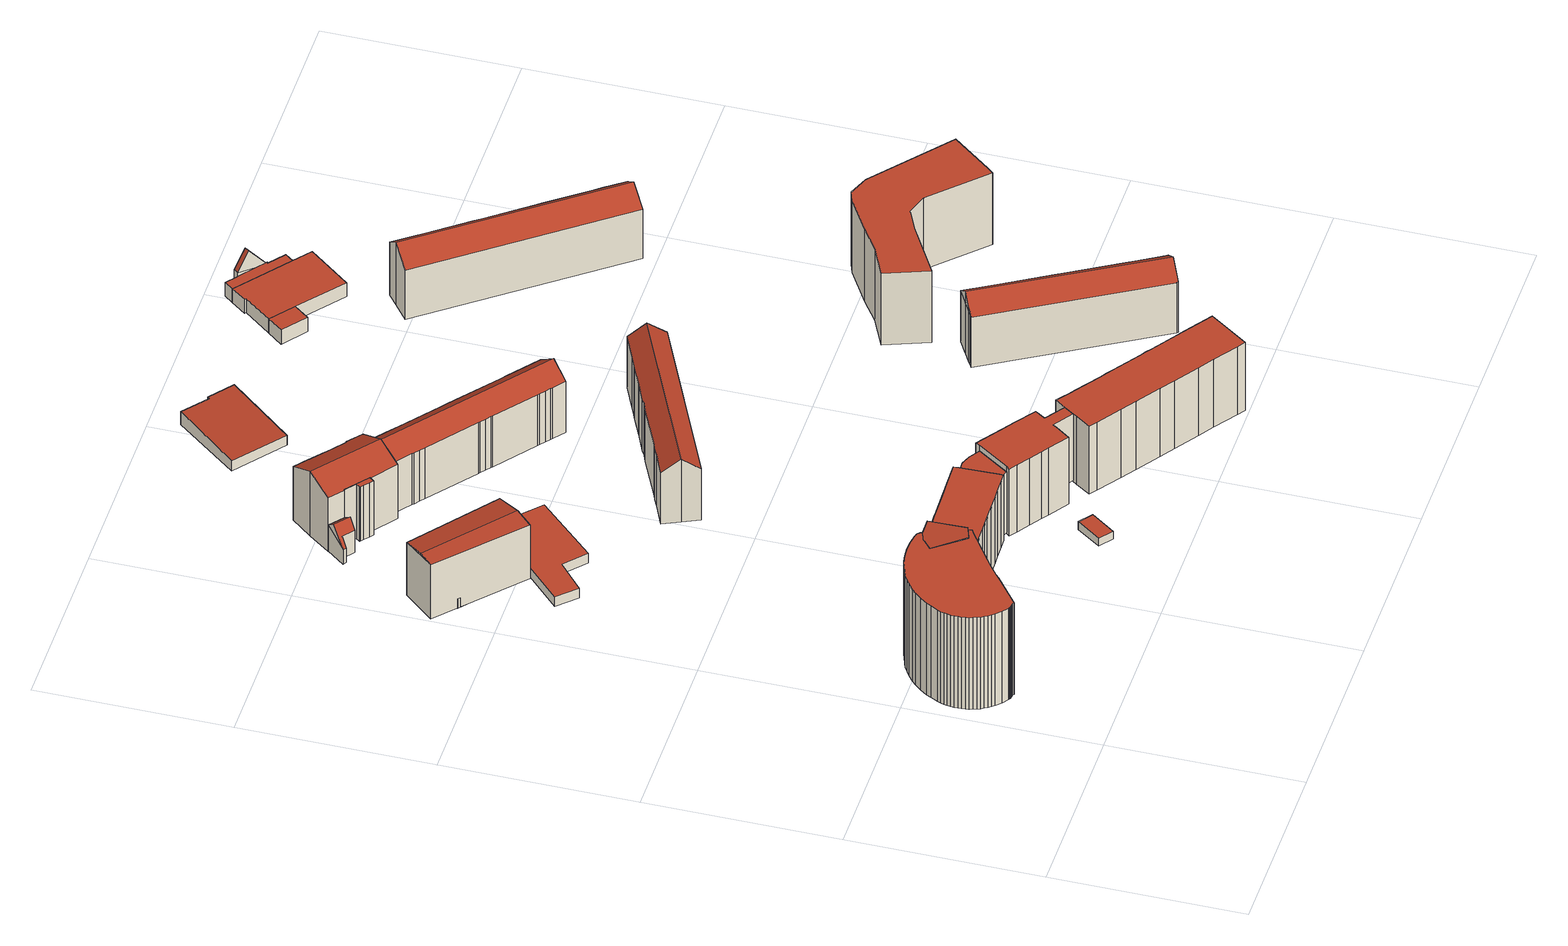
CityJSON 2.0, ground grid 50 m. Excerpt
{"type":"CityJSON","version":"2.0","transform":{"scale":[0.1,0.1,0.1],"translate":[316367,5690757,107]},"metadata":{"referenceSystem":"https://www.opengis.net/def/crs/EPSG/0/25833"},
"CityObjects":{
"building1":{"type":"Building","attributes":{"Dachtyp_tdc":"tdcPolyFlatRoof","Gemeindeschluessel":14713000,"Dachneigung":0,"QualitaetDacherkennung":52,"Geometrietyp2DReferenz":"3000","function":"31001_9998","roofType":"1000","measuredHeight":28.48},"geometry":[{"type":"MultiSurface","lod":"2","boundaries":[[[0,1,2,3]],[[1,4,5,2]],[[4,6,7,5]],[[6,8,9,7]],[[8,10,11,9]],[[10,12,13,11]],[[12,14,15,13]],[[14,16,17,15]],[[16,18,19,17]],[[18,20,21,19]],[[20,22,23,21]],[[22,24,25,23]],[[24,26,27,25]],[[26,28,29,27]],[[28,30,31,29]],[[30,32,33,31]],[[32,34,35,33]],[[34,36,37,35]],[[36,38,39,37]],[[38,40,41,39]],[[40,42,43,41]],[[42,44,45,43]],[[44,46,47,45]],[[46,48,49,47]],[[48,50,51,49]],[[50,52,53,51]],[[52,54,55,53]],[[54,56,57,55]],[[56,58,59,57]],[[58,60,61,59]],[[60,62,63,61]],[[62,64,65,63]],[[64,66,67,65]],[[66,68,69,67]],[[68,70,71,69]],[[70,72,73,71]],[[72,74,75,73]],[[74,76,77,75]],[[76,78,79,77]],[[78,80,81,79]],[[80,82,83,81]],[[82,84,85,83]],[[84,86,87,85]],[[86,88,89,87]],[[88,90,91,89]],[[90,92,93,91]],[[92,94,95,93]],[[94,96,97,95]],[[96,98,99,97]],[[98,100,101,99]],[[100,102,103,101]],[[102,104,105,103]],[[104,106,107,105]],[[106,108,109,107]],[[108,110,111,109]],[[110,112,113,111]],[[112,114,115,113]],[[114,116,117,115]],[[116,118,119,117]],[[118,120,121,119]],[[120,122,123,121]],[[122,124,125,123]],[[124,126,127,125]],[[126,128,129,127]],[[128,130,131,129]],[[130,132,133,131]],[[132,134,135,133]],[[134,136,137,135]],[[136,138,139,137]],[[138,140,141,139]],[[140,142,143,141]],[[142,144,145,143]],[[144,0,3,145]],[[144,142,140,138,136,134,132,130,128,126,124,122,120,118,116,114,112,110,108,106,104,102,100,98,96,94,92,90,88,86,84,82,80,78,76,74,72,70,68,66,64,62,60,58,56,54,52,50,48,46,44,42,40,38,36,34,32,30,28,26,24,22,20,18,16,14,12,10,8,6,4,1,0]],[[3,2,5,7,9,11,13,15,17,19,21,23,25,27,29,31,33,35,37,39,41,43,45,47,49,51,53,55,57,59,61,63,65,67,69,71,73,75,77,79,81,83,85,87,89,91,93,95,97,99,101,103,105,107,109,111,113,115,117,119,121,123,125,127,129,131,133,135,137,139,141,143,145]]],"semantics":{"surfaces":[{"type":"WallSurface"},{"type":"RoofSurface"},{"type":"GroundSurface"}],"values":[0,0,0,0,0,0,0,0,0,0,0,0,0,0,0,0,0,0,0,0,0,0,0,0,0,0,0,0,0,0,0,0,0,0,0,0,0,0,0,0,0,0,0,0,0,0,0,0,0,0,0,0,0,0,0,0,0,0,0,0,0,0,0,0,0,0,0,0,0,0,0,0,0,1,2]}}]},
"building2":{"type":"Building","attributes":{"Dachtyp_tdc":"tdcPolyFlatRoof","Gemeindeschluessel":14713000,"Dachneigung":3.45,"QualitaetDacherkennung":33,"Geometrietyp2DReferenz":"3000","function":"31001_9998","roofType":"2100","measuredHeight":28.88},"geometry":[{"type":"MultiSurface","lod":"2","boundaries":[[[146,147,148,149]],[[147,150,151,148]],[[150,152,153,151]],[[152,154,155,153]],[[154,156,157,155]],[[156,158,159,157]],[[158,146,149,159]],[[158,156,154,152,150,147,146]],[[149,148,151,153,155,157,159]]],"semantics":{"surfaces":[{"type":"WallSurface"},{"type":"RoofSurface"},{"type":"GroundSurface"}],"values":[0,0,0,0,0,0,0,1,2]}}]},
"building3":{"type":"Building","attributes":{"Dachtyp_tdc":"tdcGableRoof","Gemeindeschluessel":14713000,"Dachneigung":10.09,"QualitaetDacherkennung":54,"Geometrietyp2DReferenz":"3000","function":"31001_9998","roofType":"3100","measuredHeight":17.57},"geometry":[{"type":"MultiSurface","lod":"2","boundaries":[[[160,161,162,163]],[[161,164,165,162]],[[164,166,167,165]],[[166,160,163,167]],[[164,161,168]],[[160,166,169]],[[161,160,169,168]],[[166,164,168,169]],[[163,162,165,167]]],"semantics":{"surfaces":[{"type":"WallSurface"},{"type":"RoofSurface"},{"type":"GroundSurface"}],"values":[0,0,0,0,0,0,1,1,2]}}]},
"building4":{"type":"Building","attributes":{"Dachtyp_tdc":"tdcPolyFlatRoof","Gemeindeschluessel":14713000,"Dachneigung":0,"QualitaetDacherkennung":90,"Geometrietyp2DReferenz":"3000","function":"31001_9998","roofType":"1000","measuredHeight":20.51},"geometry":[{"type":"MultiSurface","lod":"2","boundaries":[[[170,171,172,173]],[[171,174,175,172]],[[174,176,177,175]],[[176,178,179,177]],[[178,180,181,179]],[[180,182,183,181]],[[182,184,185,183]],[[184,186,11,185]],[[186,187,9,11]],[[187,188,189,9]],[[188,190,191,189]],[[190,192,193,191]],[[192,194,195,193]],[[194,196,197,195]],[[196,198,199,197]],[[198,200,201,199]],[[200,202,203,201]],[[202,204,205,203]],[[204,206,207,205]],[[206,208,209,207]],[[208,210,211,209]],[[210,212,213,211]],[[212,214,215,213]],[[214,170,173,215]],[[214,212,210,208,206,204,202,200,198,196,194,192,190,188,187,186,184,182,180,178,176,174,171,170]],[[173,172,175,177,179,181,183,185,11,9,189,191,193,195,197,199,201,203,205,207,209,211,213,215]]],"semantics":{"surfaces":[{"type":"WallSurface"},{"type":"RoofSurface"},{"type":"GroundSurface"}],"values":[0,0,0,0,0,0,0,0,0,0,0,0,0,0,0,0,0,0,0,0,0,0,0,0,1,2]}}]},
"building5":{"type":"Building","attributes":{"Gemeindeschluessel":14713000,"Dachorientierung":0,"MittlereTraufHoehe":110.35,"ObjektHoehe":3,"BodenHoehe":107.35,"Geometrietyp2DReferenz":"3000","BezugspunktDach":"2000","AbsoluteHoehe":110.35,"Dachflaeche":654.95,"function":"31001_9998","measuredHeight":3,"storeysAboveGround":1},"geometry":[{"type":"MultiSurface","lod":"2","boundaries":[[[216,217,218,219,220,221,222,223,224,225,226,227]],[[226,225,228,229]],[[225,224,230,228]],[[224,223,231,230]],[[223,222,232,231]],[[222,221,233,232]],[[221,220,234,233]],[[220,219,235,234]],[[219,218,236,235]],[[218,217,237,236]],[[217,216,238,237]],[[216,227,239,238]],[[227,226,229,239]],[[239,229,228,230,231,232,233,234,235,236,237,238]]],"semantics":{"surfaces":[{"type":"RoofSurface"},{"type":"WallSurface"},{"type":"GroundSurface"}],"values":[0,1,1,1,1,1,1,1,1,1,1,1,1,2]}}]},
"building6":{"type":"Building","attributes":{"Dachtyp_tdc":"tdcFreeFormRoof","Gemeindeschluessel":14713000,"Dachneigung":56.85,"QualitaetDacherkennung":14,"Geometrietyp2DReferenz":"3000","function":"31001_9998","roofType":"5000","measuredHeight":9.92},"geometry":[{"type":"MultiSurface","lod":"2","boundaries":[[[240,241,242,243]],[[241,244,245,242]],[[244,246,247,245]],[[246,248,249,247]],[[248,250,251,249]],[[250,240,243,251]],[[252,244,241,253]],[[246,252,253,240,250,248]],[[241,240,253]],[[246,244,252]],[[243,242,245,247,249,251]]],"semantics":{"surfaces":[{"type":"WallSurface"},{"type":"RoofSurface"},{"type":"GroundSurface"}],"values":[0,0,0,0,0,0,1,1,0,0,2]}}]},
"building7":{"type":"Building","attributes":{"Dachtyp_tdc":"tdcPolyFlatRoof","Gemeindeschluessel":14713000,"Dachneigung":0,"QualitaetDacherkennung":72,"Geometrietyp2DReferenz":"3000","function":"31001_9998","roofType":"1000","measuredHeight":2.41},"geometry":[{"type":"MultiSurface","lod":"2","boundaries":[[[254,255,256,257]],[[255,258,259,256]],[[258,260,261,259]],[[260,254,257,261]],[[260,258,255,254]],[[257,256,259,261]]],"semantics":{"surfaces":[{"type":"WallSurface"},{"type":"RoofSurface"},{"type":"GroundSurface"}],"values":[0,0,0,0,1,2]}}]},
"building8":{"type":"Building","attributes":{"Dachtyp_tdc":"tdcPolyFlatRoof","Gemeindeschluessel":14713000,"Dachneigung":0,"QualitaetDacherkennung":70,"Geometrietyp2DReferenz":"3000","function":"31001_9998","roofType":"1000","measuredHeight":18.83},"geometry":[{"type":"MultiSurface","lod":"2","boundaries":[[[262,263,211,264]],[[263,265,209,211]],[[265,266,267,209]],[[266,268,269,267]],[[268,270,271,269]],[[270,262,264,271]],[[270,268,266,265,263,262]],[[264,211,209,267,269,271]]],"semantics":{"surfaces":[{"type":"WallSurface"},{"type":"RoofSurface"},{"type":"GroundSurface"}],"values":[0,0,0,0,0,0,1,2]}}]},
"building9":{"type":"Building","attributes":{"Gemeindeschluessel":14713000,"Geometrietyp2DReferenz":"3000","function":"31001_9998","roofType":"9999"},"children":["building9-1","building9-2"]},
"building9-1":{"type":"BuildingPart","attributes":{"Dachtyp_tdc":"tdcPolyFlatRoof","Dachneigung":0,"QualitaetDacherkennung":42,"Geometrietyp2DReferenz":"3000","roofType":"1000","measuredHeight":16.88},"parents":["building9"],"geometry":[{"type":"MultiSurface","lod":"2","boundaries":[[[272,273,274,275,276]],[[273,277,278,274]],[[277,279,280,278]],[[279,281,282,280]],[[281,283,284,282]],[[283,285,286,284]],[[285,287,288,289,286]],[[290,291,287,285,283,281,279,277,273,272]],[[275,274,278,280,282,284,286,289,292,293]],[[294,288,287,291]],[[294,292,289,288]],[[295,294,291,290]],[[295,293,292,294]],[[276,295,290,272]],[[276,275,293,295]]],"semantics":{"surfaces":[{"type":"WallSurface"},{"type":"RoofSurface"},{"type":"GroundSurface"},{"type":"ClosureSurface"}],"values":[0,0,0,0,0,0,0,1,2,0,3,0,3,0,3]}}]},
"building9-2":{"type":"BuildingPart","attributes":{"Dachtyp_tdc":"tdcGableRoof","Dachneigung":24.91,"QualitaetDacherkennung":75,"Geometrietyp2DReferenz":"3000","roofType":"3100","measuredHeight":19.99},"parents":["building9"],"geometry":[{"type":"MultiSurface","lod":"2","boundaries":[[[288,296,297,289]],[[296,298,299,297]],[[298,300,301,299]],[[300,302,303,301]],[[302,304,305,303]],[[304,306,307,305]],[[306,308,309,307]],[[308,310,311,309]],[[310,312,313,311]],[[312,314,315,313]],[[314,316,317,315]],[[316,318,319,317]],[[318,320,321,319]],[[320,322,323,321]],[[322,324,325,323]],[[324,326,327,325]],[[326,328,329,327]],[[328,276,275,329]],[[324,322,320,318,316,314,312,310,308,306,304,302,300,298]],[[298,296,288,294,295,276,328,326,324]],[[275,293,292,289,297,299,301,303,305,307,309,311,313,315,317,319,321,323,325,327,329]],[[293,275,276,295]],[[294,292,293,295]],[[288,289,292,294]]],"semantics":{"surfaces":[{"type":"WallSurface"},{"type":"RoofSurface"},{"type":"GroundSurface"},{"type":"ClosureSurface"}],"values":[0,0,0,0,0,0,0,0,0,0,0,0,0,0,0,0,0,0,1,1,2,3,3,3]}}]},
"building10":{"type":"Building","attributes":{"Dachtyp_tdc":"tdcPolyFlatRoof","Gemeindeschluessel":14713000,"Dachneigung":0,"QualitaetDacherkennung":85,"Geometrietyp2DReferenz":"3000","function":"31001_9998","roofType":"1000","measuredHeight":20.74},"geometry":[{"type":"MultiSurface","lod":"2","boundaries":[[[330,331,332,333]],[[331,334,335,332]],[[334,336,337,335]],[[336,338,339,337]],[[338,340,341,339]],[[340,342,343,341]],[[342,344,345,343]],[[344,346,347,345]],[[346,348,349,347]],[[348,350,351,349]],[[350,352,353,351]],[[352,354,355,353]],[[354,356,357,355]],[[356,358,359,357]],[[358,360,361,359]],[[360,362,363,361]],[[362,364,365,363]],[[364,330,333,365]],[[364,362,360,358,356,354,352,350,348,346,344,342,340,338,336,334,331,330]],[[333,332,335,337,339,341,343,345,347,349,351,353,355,357,359,361,363,365]]],"semantics":{"surfaces":[{"type":"WallSurface"},{"type":"RoofSurface"},{"type":"GroundSurface"}],"values":[0,0,0,0,0,0,0,0,0,0,0,0,0,0,0,0,0,0,1,2]}}]},
"building11":{"type":"Building","attributes":{"Dachtyp_tdc":"tdcFreeFormRoof","Gemeindeschluessel":14713000,"Dachneigung":36.95,"QualitaetDacherkennung":72,"Geometrietyp2DReferenz":"3000","function":"31001_9998","roofType":"5000","measuredHeight":19.54},"geometry":[{"type":"MultiSurface","lod":"2","boundaries":[[[366,367,368]],[[369,370,371,372]],[[373,370,369]],[[374,375,376,377,378,379,380,381,382,383,384,385,386,387,388,389,390,391,392,393,394,395,396,397,398,399,400,401,402]],[[403,404,375,374]],[[404,405,376,375]],[[405,406,377,376]],[[406,407,378,377]],[[407,408,379,378]],[[408,409,380,379]],[[409,410,381,380]],[[410,411,382,381]],[[411,412,383,382]],[[412,413,384,383]],[[413,414,385,384]],[[414,366,386,385]],[[366,368,387,386]],[[368,415,388,387]],[[415,416,389,388]],[[416,417,390,389]],[[417,418,391,390]],[[418,419,392,391]],[[419,420,393,392]],[[420,421,394,393]],[[421,422,395,394]],[[422,423,396,395]],[[423,373,397,396]],[[373,369,398,397]],[[369,372,399,398]],[[372,424,400,399]],[[424,425,401,400]],[[425,426,402,401]],[[426,403,374,402]],[[370,373,423,422,421,420,419,418,417,416,415,368,367,427,371]],[[367,366,414,413,412,411,410,409,408,407,406,405,404,403,426,425,424,427]],[[372,371,427,424]]],"semantics":{"surfaces":[{"type":"WallSurface"},{"type":"GroundSurface"},{"type":"RoofSurface"}],"values":[0,0,0,1,0,0,0,0,0,0,0,0,0,0,0,0,0,0,0,0,0,0,0,0,0,0,0,0,0,0,0,0,0,2,2,0]}}]},
"building12":{"type":"Building","attributes":{"Dachtyp_tdc":"tdcGableRoof","Gemeindeschluessel":14713000,"Dachneigung":36.88,"QualitaetDacherkennung":83,"Geometrietyp2DReferenz":"3000","function":"31001_9998","roofType":"3100","measuredHeight":19.54},"geometry":[{"type":"MultiSurface","lod":"2","boundaries":[[[428,429,430,431]],[[429,432,433,430]],[[432,434,435,433]],[[434,436,437,435]],[[436,438,439,437]],[[438,440,441,439]],[[440,442,443,441]],[[442,444,445,443]],[[444,446,447,445]],[[446,448,449,447]],[[448,450,451,449]],[[450,452,453,451]],[[452,454,455,453]],[[454,456,457,455]],[[456,458,459,457]],[[458,460,461,459]],[[460,428,431,461]],[[456,454,452,450,448,446,444,442,440,438,436,434,432,429,428]],[[428,460,458,456]],[[431,430,433,435,437,439,441,443,445,447,449,451,453,455,457,459,461]]],"semantics":{"surfaces":[{"type":"WallSurface"},{"type":"RoofSurface"},{"type":"GroundSurface"}],"values":[0,0,0,0,0,0,0,0,0,0,0,0,0,0,0,0,0,1,1,2]}}]},
"building13":{"type":"Building","attributes":{"Dachtyp_tdc":"tdcPolyFlatRoof","Gemeindeschluessel":14713000,"Dachneigung":0,"QualitaetDacherkennung":88,"Geometrietyp2DReferenz":"3000","function":"31001_9998","roofType":"1000","measuredHeight":21.07},"geometry":[{"type":"MultiSurface","lod":"2","boundaries":[[[462,463,464,465]],[[463,331,466,464]],[[331,330,467,466]],[[330,468,469,467]],[[468,470,471,469]],[[470,472,473,471]],[[472,474,475,473]],[[474,476,477,475]],[[476,478,479,477]],[[478,480,481,479]],[[480,482,483,481]],[[482,484,485,483]],[[484,486,487,485]],[[486,488,489,487]],[[488,490,491,489]],[[490,492,493,491]],[[492,494,495,493]],[[494,496,497,495]],[[496,498,499,497]],[[498,500,501,499]],[[500,502,503,501]],[[502,504,505,503]],[[504,506,507,505]],[[506,508,509,507]],[[508,510,511,509]],[[510,512,513,511]],[[512,514,515,513]],[[514,516,517,515]],[[516,462,465,517]],[[516,514,512,510,508,506,504,502,500,498,496,494,492,490,488,486,484,482,480,478,476,474,472,470,468,330,331,463,462]],[[465,464,466,467,469,471,473,475,477,479,481,483,485,487,489,491,493,495,497,499,501,503,505,507,509,511,513,515,517]]],"semantics":{"surfaces":[{"type":"WallSurface"},{"type":"RoofSurface"},{"type":"GroundSurface"}],"values":[0,0,0,0,0,0,0,0,0,0,0,0,0,0,0,0,0,0,0,0,0,0,0,0,0,0,0,0,0,1,2]}}]},
"building14":{"type":"Building","attributes":{"Dachtyp_tdc":"tdcPolyFlatRoof","Gemeindeschluessel":14713000,"Dachneigung":2.6,"QualitaetDacherkennung":60,"Geometrietyp2DReferenz":"3000","function":"31001_9998","roofType":"2100","measuredHeight":3.97},"geometry":[{"type":"MultiSurface","lod":"2","boundaries":[[[518,519,520,521]],[[519,522,523,520]],[[522,524,525,523]],[[524,526,527,525]],[[526,528,529,527]],[[528,518,521,529]],[[528,526,524,522,519,518]],[[521,520,523,525,527,529]]],"semantics":{"surfaces":[{"type":"WallSurface"},{"type":"RoofSurface"},{"type":"GroundSurface"}],"values":[0,0,0,0,0,0,1,2]}}]},
"building15":{"type":"Building","attributes":{"Dachtyp_tdc":"tdcFreeFormRoof","Gemeindeschluessel":14713000,"Dachneigung":37,"QualitaetDacherkennung":89,"Geometrietyp2DReferenz":"3000","function":"31001_9998","roofType":"5000","measuredHeight":19.46},"geometry":[{"type":"MultiSurface","lod":"2","boundaries":[[[530,531,532,533]],[[531,534,535,532]],[[534,536,537,535]],[[536,538,539,537]],[[538,540,541,539]],[[540,542,543,541]],[[542,544,545,543]],[[544,546,547,545]],[[546,548,549,547]],[[548,550,551,549]],[[550,552,553,551]],[[552,554,555,553]],[[554,556,557,555]],[[556,558,559,557]],[[558,560,561,559]],[[560,562,563,561]],[[562,564,565,563]],[[564,530,533,565]],[[566,567,568,569,570,571,564,562,572]],[[573,574,575,576,577,578,579,580,581,582,568,567,583]],[[554,573,583,556]],[[556,583,567,566,558]],[[534,569,568,582,536]],[[536,582,581,538]],[[538,581,580,540]],[[540,580,579,542]],[[542,579,578,544]],[[544,578,577,546]],[[546,577,576,548]],[[548,576,575,550]],[[550,575,574,552]],[[552,574,573,554]],[[558,566,572,560]],[[560,572,562]],[[530,571,570,531]],[[564,571,530]],[[531,570,569,534]],[[533,532,535,537,539,541,543,545,547,549,551,553,555,557,559,561,563,565]]],"semantics":{"surfaces":[{"type":"WallSurface"},{"type":"RoofSurface"},{"type":"GroundSurface"}],"values":[0,0,0,0,0,0,0,0,0,0,0,0,0,0,0,0,0,0,1,1,0,0,0,0,0,0,0,0,0,0,0,0,0,0,0,0,0,2]}}]},
"building16":{"type":"Building","attributes":{"Gemeindeschluessel":14713000,"Geometrietyp2DReferenz":"3000","function":"31001_9998","roofType":"9999"},"children":["building16-1","building16-2","building16-3","building16-4"]},
"building16-1":{"type":"BuildingPart","attributes":{"Dachtyp_tdc":"tdcPolyFlatRoof","Dachneigung":0,"QualitaetDacherkennung":58,"Geometrietyp2DReferenz":"3000","roofType":"1000","measuredHeight":4.19},"parents":["building16"],"geometry":[{"type":"MultiSurface","lod":"2","boundaries":[[[584,585,586,587,588]],[[585,589,590,586]],[[589,591,592,590]],[[593,594,595,596]],[[594,597,598,595]],[[597,594,593,591,589,585,584,599,600]],[[587,586,590,592,596,595,598]],[[596,592,591,593]],[[588,599,584]],[[587,598,597,600,588]],[[588,600,599]]],"semantics":{"surfaces":[{"type":"WallSurface"},{"type":"RoofSurface"},{"type":"GroundSurface"},{"type":"ClosureSurface"}],"values":[0,0,0,0,0,1,2,3,0,3,3]}}]},
"building16-2":{"type":"BuildingPart","attributes":{"Dachtyp_tdc":"tdcPolyFlatRoof","Dachneigung":0,"QualitaetDacherkennung":62,"Geometrietyp2DReferenz":"3000","roofType":"1000","measuredHeight":4.38},"parents":["building16"],"geometry":[{"type":"MultiSurface","lod":"2","boundaries":[[[601,602,603,604,605]],[[606,607,608,609,610]],[[607,601,605,608]],[[607,606,602,601]],[[605,604,609,608]],[[610,603,602,606]],[[610,609,604,603]]],"semantics":{"surfaces":[{"type":"WallSurface"},{"type":"RoofSurface"},{"type":"GroundSurface"},{"type":"ClosureSurface"}],"values":[0,0,0,1,2,0,3]}}]},
"building16-3":{"type":"BuildingPart","attributes":{"Dachtyp_tdc":"tdcGableRoof","Dachneigung":51.87,"QualitaetDacherkennung":3,"Geometrietyp2DReferenz":"3000","roofType":"3100","measuredHeight":10.43},"parents":["building16"],"geometry":[{"type":"MultiSurface","lod":"2","boundaries":[[[611,612,613,598,597]],[[612,614,615,613]],[[614,588,587,615]],[[614,612,616]],[[612,611,617,616]],[[588,614,616,617,599]],[[598,613,615,587]],[[597,600,611]],[[598,587,588,600,597]],[[617,611,600,599]],[[599,600,588]]],"semantics":{"surfaces":[{"type":"WallSurface"},{"type":"RoofSurface"},{"type":"GroundSurface"},{"type":"ClosureSurface"}],"values":[0,0,0,0,1,1,2,0,3,0,3]}}]},
"building16-4":{"type":"BuildingPart","attributes":{"Dachtyp_tdc":"tdcPolyFlatRoof","Dachneigung":0,"QualitaetDacherkennung":83,"Geometrietyp2DReferenz":"3000","roofType":"1000","measuredHeight":4.31},"parents":["building16"],"geometry":[{"type":"MultiSurface","lod":"2","boundaries":[[[618,619,620,592,591]],[[619,621,622,620]],[[621,610,609,622]],[[603,623,624,604]],[[623,625,626,624]],[[625,627,593,596,626]],[[627,625,623,603,610,621,619,618]],[[592,620,622,609,604,624,626,596]],[[604,609,610,603]],[[591,593,627,618]],[[591,592,596,593]]],"semantics":{"surfaces":[{"type":"WallSurface"},{"type":"RoofSurface"},{"type":"GroundSurface"},{"type":"ClosureSurface"}],"values":[0,0,0,0,0,0,1,2,3,0,3]}}]},
"building17":{"type":"Building","attributes":{"Dachtyp_tdc":"tdcPolyFlatRoof","Gemeindeschluessel":14713000,"Dachneigung":0,"QualitaetDacherkennung":56,"Geometrietyp2DReferenz":"3000","function":"31001_9998","roofType":"1000","measuredHeight":22.28},"geometry":[{"type":"MultiSurface","lod":"2","boundaries":[[[628,629,630,631]],[[629,632,633,630]],[[632,634,635,633]],[[634,636,637,635]],[[636,638,639,637]],[[638,640,641,639]],[[640,642,643,641]],[[642,644,645,643]],[[644,646,647,645]],[[646,648,649,647]],[[648,650,651,649]],[[650,652,653,651]],[[652,628,631,653]],[[652,650,648,646,644,642,640,638,636,634,632,629,628]],[[631,630,633,635,637,639,641,643,645,647,649,651,653]]],"semantics":{"surfaces":[{"type":"WallSurface"},{"type":"RoofSurface"},{"type":"GroundSurface"}],"values":[0,0,0,0,0,0,0,0,0,0,0,0,0,1,2]}}]},
"building18":{"type":"Building","attributes":{"Dachtyp_tdc":"tdcGableRoof","Gemeindeschluessel":14713000,"Dachneigung":36.69,"QualitaetDacherkennung":57,"Geometrietyp2DReferenz":"3000","function":"31001_9998","roofType":"3100","measuredHeight":19.48},"geometry":[{"type":"MultiSurface","lod":"2","boundaries":[[[654,655,656,657]],[[655,658,659,656]],[[658,660,661,659]],[[660,662,663,661]],[[662,664,665,663]],[[664,666,667,665]],[[666,668,669,667]],[[668,670,671,669]],[[670,672,673,671]],[[672,674,675,673]],[[674,676,677,675]],[[676,678,679,677]],[[678,680,681,679]],[[680,682,683,681]],[[682,684,685,683]],[[684,654,657,685]],[[680,678,676,674,672]],[[672,670,668,666,664,662,660,658,655,654,684,682,680]],[[657,656,659,661,663,665,667,669,671,673,675,677,679,681,683,685]]],"semantics":{"surfaces":[{"type":"WallSurface"},{"type":"RoofSurface"},{"type":"GroundSurface"}],"values":[0,0,0,0,0,0,0,0,0,0,0,0,0,0,0,0,1,1,2]}}]}
},
"vertices":[
[275,522,295],[248,499,295],[248,499,10],[275,522,10],[309,420,295],[309,420,10],[339,431,295],[339,431,10],[340,431,295],[340,431,10],[340,420,295],[340,420,10],[331,415,295],[331,415,10],[231,346,295],[231,346,10],[223,340,295],[223,340,10],[200,322,295],[200,322,10],[188,312,295],[188,312,10],[128,265,295],[128,265,10],[111,252,295],[111,252,10],[108,255,295],[108,255,10],[105,255,295],[105,255,10],[103,255,295],[103,255,10],[100,255,295],[100,255,10],[97,256,295],[97,256,10],[95,256,295],[95,256,10],[93,257,295],[93,257,10],[91,258,295],[91,258,10],[89,259,295],[89,259,10],[73,270,295],[73,270,10],[60,284,295],[60,284,10],[54,291,295],[54,291,10],[48,298,295],[48,298,10],[44,306,295],[44,306,10],[39,314,295],[39,314,10],[36,322,295],[36,322,10],[33,330,295],[33,330,10],[30,339,295],[30,339,10],[28,348,295],[28,348,10],[27,357,295],[27,357,10],[27,366,295],[27,366,10],[27,375,295],[27,375,10],[27,384,295],[27,384,10],[29,393,295],[29,393,10],[30,401,295],[30,401,10],[33,410,295],[33,410,10],[36,419,295],[36,419,10],[46,438,295],[46,438,10],[53,451,295],[53,451,10],[66,469,295],[66,469,10],[81,486,295],[81,486,10],[91,496,295],[91,496,10],[108,510,295],[108,510,10],[123,519,295],[123,519,10],[136,527,295],[136,527,10],[150,533,295],[150,533,10],[167,539,295],[167,539,10],[184,544,295],[184,544,10],[199,547,295],[199,547,10],[213,549,295],[213,549,10],[231,550,295],[231,550,10],[257,549,295],[257,549,10],[283,545,295],[283,545,10],[285,544,295],[285,544,10],[286,544,295],[286,544,10],[287,544,295],[287,544,10],[289,543,295],[289,543,10],[290,543,295],[290,543,10],[291,542,295],[291,542,10],[293,541,295],[293,541,10],[293,540,295],[293,540,10],[294,539,295],[294,539,10],[295,538,295],[295,538,10],[296,537,295],[296,537,10],[297,536,295],[297,536,10],[297,534,295],[297,534,10],[298,533,295],[298,533,10],[298,532,295],[298,532,10],[299,531,295],[299,531,10],[299,530,295],[299,530,10],
[309,420,298],[248,499,294],[248,499,11],[309,420,11],[275,522,296],[275,522,11],[299,530,297],[299,530,11],[338,530,300],[338,530,11],[340,431,300],[340,431,11],[339,431,299],[339,431,11],
[212,1473,170],[6,1660,172],[6,1660,4],[212,1473,4],[74,1738,168],[74,1738,4],[291,1570,166],[291,1570,4],[32,1691,179],[245,1513,179],
[582,427,215],[560,426,215],[560,426,10],[582,427,10],[523,425,215],[523,425,10],[486,424,215],[486,424,10],[461,423,215],[461,423,10],[440,423,215],[440,423,10],[404,422,215],[404,422,10],[366,420,215],[366,420,10],[340,420,215],[340,431,215],[338,530,215],[338,530,10],[338,542,215],[338,542,10],[419,545,215],[419,545,10],[435,545,215],[435,545,10],[456,546,215],[456,546,10],[458,546,215],[458,546,10],[537,548,215],[537,548,10],[556,549,215],[556,549,10],[577,550,215],[577,550,10],[640,552,215],[640,552,10],[641,539,215],[641,539,10],[644,440,215],[644,440,10],[644,429,215],[644,429,10],[620,428,215],[620,428,10],
[130,1389,33],[176,1342,33],[249,1405,33],[305,1356,33],[447,1505,33],[338,1606,33],[308,1565,33],[205,1650,33],[232,1680,33],[178,1730,33],[61,1609,33],[220,1476,33],[178,1730,3],[61,1609,3],[232,1680,3],[205,1650,3],[308,1565,3],[338,1606,3],[447,1505,3],[305,1356,3],[249,1405,3],[176,1342,3],[130,1389,3],[220,1476,3],
[142,1914,47],[179,1961,84],[179,1961,3],[142,1914,3],[215,1931,85],[215,1931,3],[190,1899,73],[190,1899,3],[161,1921,73],[161,1921,3],[150,1908,47],[150,1908,3],[201,1913,102],[164,1943,102],
[768,244,33],[722,181,33],[722,181,9],[768,244,9],[687,207,33],[687,207,9],[733,270,33],[733,270,9],
[675,430,198],[644,440,198],[675,430,10],[641,539,198],[678,541,198],[678,541,10],[704,531,198],[704,531,10],[732,513,198],[732,513,10],
[274,1885,171],[265,1873,171],[265,1873,2],[274,1885,2],[274,1885,169],[256,1881,171],[256,1881,2],[243,1892,171],[243,1892,2],[236,1897,171],[236,1897,2],[234,1899,171],[234,1899,2],[242,1910,171],[242,1910,2],[215,1931,171],[215,1931,169],[215,1931,2],[275,1885,171],[216,1932,171],[216,1932,2],[275,1885,2],[216,1932,170],[275,1885,170],
[179,1961,169],[179,1961,2],[222,2017,202],[222,2017,2],[266,2072,169],[266,2072,2],[302,2043,169],[302,2043,2],[301,2042,170],[301,2042,2],[306,2038,170],[306,2038,2],[329,2019,170],[329,2019,2],[350,2002,170],[350,2002,2],[386,1974,170],[386,1974,2],[389,1976,169],[389,1976,2],[425,1947,168],[425,1947,2],[424,1945,169],[424,1945,2],[425,1944,169],[425,1944,2],[413,1929,178],[413,1929,2],[382,1889,202],[382,1889,2],[351,1850,179],[351,1850,2],[339,1835,170],[339,1835,2],
[921,357,215],[903,331,215],[903,331,7],[921,357,7],[852,366,215],[852,366,7],[845,355,215],[845,355,7],[818,318,215],[818,318,7],[767,353,215],[767,353,7],[749,365,215],[749,365,7],[719,386,215],[719,386,7],[687,407,215],[687,407,7],[667,421,215],[667,421,7],[675,430,215],[675,430,7],[732,513,215],[732,513,7],[738,524,215],[738,524,7],[804,478,215],[804,478,7],[819,468,215],[819,468,7],[838,455,215],[838,455,7],[888,419,215],[888,419,7],[870,392,215],[870,392,7],
[351,1850,162],[382,1890,199],[413,1929,162],[789,1590,162],[789,1590,187],[787,1587,189],[787,1587,162],[809,1616,162],[701,1574,4],[688,1584,4],[683,1588,4],[580,1669,4],[577,1672,4],[564,1682,4],[552,1692,4],[548,1695,4],[425,1792,4],[412,1802,4],[399,1812,4],[396,1815,4],[351,1850,4],[413,1929,4],[452,1898,4],[465,1888,4],[483,1874,4],[581,1796,4],[595,1786,4],[612,1772,4],[718,1688,4],[731,1678,4],[748,1664,4],[809,1616,4],[789,1590,4],[787,1587,4],[748,1537,4],[717,1561,4],[714,1564,4],[701,1574,162],[688,1584,162],[683,1588,162],[580,1669,162],[577,1672,162],[564,1682,162],[552,1692,162],[548,1695,162],[425,1792,162],[412,1802,162],[399,1812,162],[396,1815,162],[452,1898,162],[465,1888,162],[483,1874,162],[581,1796,162],[595,1786,162],[612,1772,162],[718,1688,162],[731,1678,162],[748,1664,162],[748,1537,162],[717,1561,162],[714,1564,162],[779,1576,199],
[505,1184,202],[485,1228,166],[485,1228,7],[505,1184,7],[545,1256,166],[545,1256,7],[567,1266,166],[567,1266,7],[580,1272,166],[580,1272,7],[694,1326,166],[694,1326,7],[715,1335,166],[715,1335,7],[730,1343,166],[730,1343,7],[778,1365,166],[778,1365,7],[784,1368,166],[784,1368,7],[834,1391,166],[834,1391,7],[852,1399,166],[852,1399,7],[871,1408,166],[871,1408,7],[942,1441,166],[942,1441,7],[962,1398,202],[962,1398,7],[983,1354,166],[983,1354,7],[525,1140,166],[525,1140,7],
[870,282,215],[896,320,215],[896,320,4],[870,282,4],[903,331,4],[921,357,4],[940,384,215],[940,384,4],[957,372,215],[957,372,4],[970,362,215],[970,362,4],[988,350,215],[988,350,4],[1051,306,215],[1051,306,4],[1068,295,215],[1068,295,4],[1086,283,215],[1086,283,4],[1154,236,215],[1154,236,4],[1167,228,215],[1167,228,4],[1185,215,215],[1185,215,4],[1250,171,215],[1250,171,4],[1266,160,215],[1266,160,4],[1285,147,215],[1285,147,4],[1337,111,215],[1337,111,4],[1331,103,215],[1331,103,4],[1321,88,215],[1321,88,4],[1265,9,215],[1265,9,4],[1245,22,215],[1245,22,4],[1185,64,215],[1185,64,4],[1146,90,215],[1146,90,4],[1085,132,215],[1085,132,4],[1048,157,215],[1048,157,4],[987,199,215],[987,199,4],[949,226,215],[949,226,4],[889,268,215],[889,268,4],
[527,2423,44],[591,2371,44],[591,2371,4],[527,2423,4],[595,2376,44],[595,2376,4],[656,2328,44],[656,2328,4],[523,2160,34],[523,2160,4],[397,2260,34],[397,2260,4],
[1248,684,163],[1252,687,163],[1252,687,7],[1248,684,7],[1278,702,163],[1278,702,7],[1282,704,163],[1282,704,7],[1319,726,163],[1319,726,7],[1353,668,163],[1353,668,7],[1364,649,163],[1364,649,7],[1436,527,163],[1436,527,7],[1448,507,163],[1448,507,7],[1524,377,163],[1524,377,7],[1536,357,163],[1536,357,7],[1546,339,163],[1546,339,7],[1574,292,163],[1574,292,7],[1575,287,163],[1575,287,7],[1492,239,163],[1492,239,7],[1490,243,163],[1490,243,7],[1489,242,163],[1489,242,7],[1234,676,163],[1234,676,7],[1492,239,164],[1535,264,201],[1279,702,201],[1278,702,200],[1252,687,178],[1248,684,174],[1490,243,164],[1574,292,166],[1546,339,166],[1536,357,166],[1524,377,166],[1448,507,166],[1436,527,166],[1364,649,166],[1353,668,166],[1319,726,166],[1282,704,198],[1575,287,168],
[1105,2374,46],[1102,2372,46],[1102,2372,4],[1105,2374,4],[1105,2374,40],[1144,2339,46],[1144,2339,4],[1127,2317,46],[1127,2317,4],[988,2427,46],[1007,2450,46],[1007,2450,4],[988,2427,4],[1036,2427,46],[1036,2427,4],[1101,2377,46],[1080,2394,46],
[873,2274,48],[905,2313,48],[905,2313,47],[905,2313,4],[873,2274,4],[966,2265,48],[935,2226,48],[935,2226,4],[966,2265,4],[966,2265,47],
[1036,2427,56],[1046,2439,56],[1046,2439,4],[1114,2386,40],[1114,2386,4],[1071,2419,108],[1062,2407,108],
[1127,2317,47],[1171,2282,47],[1171,2282,4],[1083,2172,47],[1083,2172,4],[962,2385,47],[962,2385,4],[958,2388,47],[958,2388,4],[988,2427,47],
[1445,876,223],[1304,793,223],[1304,793,0],[1445,876,0],[1263,906,223],[1263,906,0],[1347,946,223],[1347,946,0],[1406,987,223],[1406,987,0],[1499,1044,223],[1499,1044,0],[1529,1055,223],[1529,1055,0],[1583,1035,223],[1583,1035,0],[1783,870,223],[1783,870,0],[1702,768,223],[1702,768,0],[1688,752,223],[1688,752,0],[1555,884,223],[1555,884,0],[1499,901,223],[1499,901,0],
[1167,2005,171],[1245,1903,171],[1245,1903,7],[1167,2005,7],[1258,1885,171],[1258,1885,7],[1338,1781,171],[1338,1781,7],[1352,1763,171],[1352,1763,7],[1429,1661,171],[1429,1661,7],[1443,1644,171],[1443,1644,7],[1481,1593,171],[1481,1593,7],[1475,1589,176],[1475,1589,7],[1448,1568,202],[1448,1568,7],[1439,1561,193],[1439,1561,7],[1404,1533,160],[1404,1533,7],[1037,2015,160],[1037,2015,7],[1082,2049,202],[1082,2049,7],[1114,2074,171],[1114,2074,7],[1154,2022,171],[1154,2022,7]
]}
